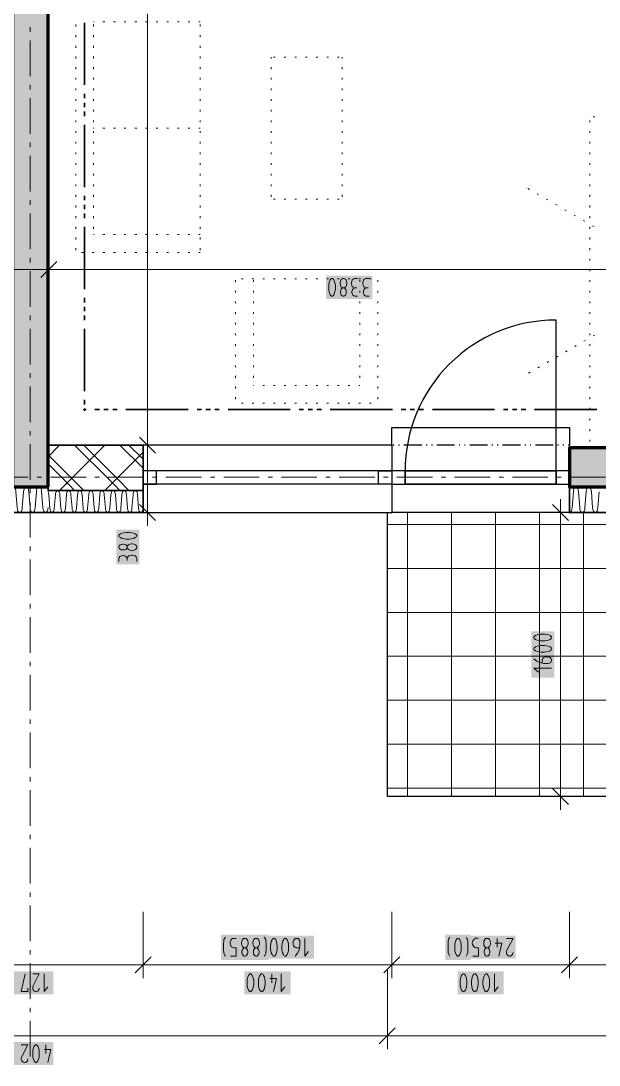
# Model space of a CAD drawing. Header units: millimetres. Extents: x 0 to 594, y 0 to 420.
# Drawn here: x 349.9 to 379.8, y 113.4 to 167.3 of the extents above; entities that cross this region are included whole.
import ezdxf

# ---------------------------------------------------------------- set-up
doc = ezdxf.new("R2010")
doc.units = ezdxf.units.MM
doc.header["$LTSCALE"] = 8
for name, color, linetype in [('PDF_Dvere', 7, 'Continuous'), ('PDF_Koty delkove', 7, 'Continuous'), ('PDF_Nabytek', 7, 'Continuous'), ('PDF_Obecne 0.25', 7, 'Continuous'), ('PDF_Okna', 7, 'Continuous'), ('PDF_Osy hlavni', 7, 'Continuous'), ('PDF_Pozarni useky', 7, 'Continuous'), ('PDF_Srafy', 7, 'Continuous'), ('PDF_Steny obvodove nosne', 7, 'Continuous'), ('PDF_Steny sendvic', 7, 'Continuous'), ('PDF_Zatepleni', 7, 'Continuous')]:
    doc.layers.add(name, color=color, linetype=linetype)

msp = doc.modelspace()

# ---------------------------------------------------------------- linework, layer by layer
at = {"layer": 'PDF_Dvere', "lineweight": 25}
msp.add_lwpolyline([(377.541, 144.084), (377.541, 151.869, 0.414214), (369.756, 144.084)], format="xyb", dxfattribs=at)
for points in [[(369.069, 143.397), (369.756, 143.397), (369.756, 144.084), (369.069, 144.084)], [(369.756, 143.397), (369.756, 144.084)], [(377.541, 143.397), (378.227, 143.397), (378.227, 144.084), (377.541, 144.084)], [(377.541, 143.397), (377.541, 144.084)]]:
    msp.add_lwpolyline(points, close=True, dxfattribs=at)
for points in [[(369.756, 144.084), (377.541, 144.084), (369.756, 144.084)], [(369.756, 143.397), (377.541, 143.397), (369.756, 143.397)]]:
    msp.add_lwpolyline(points, dxfattribs=at)
at = {"layer": 'PDF_Koty delkove', "lineweight": 18}
for points in [[(356.48, 157.401), (356.48, 199.815), (356.48, 201.143), (356.48, 202.517), (356.48, 211.218), (356.48, 212.637), (356.48, 220.239), (356.48, 222.575)], [(356.48, 141.932), (356.48, 145.412), (356.48, 154.723), (356.48, 156.493), (356.48, 157.401)], [(351.804, 154.886), (350.98, 154.062)], [(351.392, 155.161), (351.392, 154.474), (351.392, 153.787)], [(409.093, 154.474), (407.169, 154.474), (383.677, 154.474), (382.349, 154.474), (351.392, 154.474), (349.469, 154.474), (318.512, 154.474), (317.184, 154.474), (293.692, 154.474), (291.769, 154.474), (268.276, 154.474), (266.948, 154.474), (235.992, 154.474), (234.068, 154.474)], [(366.039, 153.115), (366.087, 153.176), (366.124, 153.268), (366.149, 153.375), (366.161, 153.466), (366.161, 153.649), (366.149, 153.741), (366.124, 153.848), (366.087, 153.939), (366.039, 154.001), (366.014, 154.016), (365.965, 154.016), (365.94, 154.001), (365.892, 153.939), (365.855, 153.848), (365.831, 153.741), (365.818, 153.649)], [(365.818, 153.649), (365.818, 153.466), (365.831, 153.375), (365.855, 153.268), (365.892, 153.176), (365.94, 153.115), (365.965, 153.1), (366.014, 153.1), (366.039, 153.115)], [(367.31, 154.016), (367.139, 154.016), (367.079, 153.985), (367.029, 153.939), (367.005, 153.863), (366.993, 153.802), (366.993, 153.741), (367.005, 153.665), (367.029, 153.604), (367.079, 153.558), (367.164, 153.527)], [(367.898, 154.016), (367.727, 154.016), (367.666, 153.985), (367.616, 153.939), (367.592, 153.863), (367.58, 153.802), (367.58, 153.741), (367.592, 153.665), (367.616, 153.604), (367.666, 153.558), (367.751, 153.527)], [(366.626, 153.527), (366.65, 153.512), (366.687, 153.466), (366.711, 153.405), (366.723, 153.344), (366.723, 153.283), (366.711, 153.222), (366.687, 153.161), (366.637, 153.115), (366.601, 153.1), (366.552, 153.1), (366.516, 153.115), (366.466, 153.161), (366.442, 153.222), (366.43, 153.283), (366.43, 153.344), (366.442, 153.405), (366.466, 153.466), (366.503, 153.512), (366.527, 153.527)], [(367.31, 153.1), (367.164, 153.1), (367.114, 153.115), (367.066, 153.146), (367.041, 153.192), (367.017, 153.283), (367.017, 153.344), (367.041, 153.436), (367.09, 153.497), (367.164, 153.527), (367.261, 153.527)], [(367.898, 153.1), (367.751, 153.1), (367.702, 153.115), (367.653, 153.146), (367.628, 153.192), (367.604, 153.283), (367.604, 153.344), (367.628, 153.436), (367.677, 153.497), (367.751, 153.527), (367.848, 153.527)], [(356.892, 145), (356.068, 145.824)], [(357.167, 145.412), (356.48, 145.412), (355.793, 145.412)], [(356.892, 141.519), (356.068, 142.344)], [(378.182, 141.519), (377.357, 142.344)], [(377.77, 141.932), (377.77, 142.619)], [(357.167, 141.932), (356.48, 141.932), (355.793, 141.932)], [(356.48, 141.932), (356.48, 141.245)], [(378.456, 141.932), (377.77, 141.932), (377.083, 141.932)], [(377.77, 127.278), (377.77, 141.932)], [(355.549, 140.907), (355.366, 140.907), (355.275, 140.894), (355.168, 140.87), (355.076, 140.834), (355.015, 140.785), (355, 140.76), (355, 140.712), (355.015, 140.687), (355.076, 140.638), (355.168, 140.602), (355.275, 140.577), (355.366, 140.564)], [(355.366, 140.564), (355.549, 140.564), (355.641, 140.577), (355.748, 140.602), (355.839, 140.638), (355.901, 140.687), (355.916, 140.712), (355.916, 140.76), (355.901, 140.785), (355.839, 140.834), (355.748, 140.87), (355.641, 140.894), (355.549, 140.907)], [(355.427, 140.1), (355.412, 140.075), (355.366, 140.039), (355.305, 140.014), (355.244, 140.002), (355.183, 140.002), (355.122, 140.014), (355.061, 140.039), (355.015, 140.088), (355, 140.125), (355, 140.173), (355.015, 140.21), (355.061, 140.259), (355.122, 140.283), (355.183, 140.296), (355.244, 140.296), (355.305, 140.283), (355.366, 140.259), (355.412, 140.222), (355.427, 140.198)], [(355.641, 140.32), (355.565, 140.307), (355.489, 140.271), (355.443, 140.222), (355.427, 140.198), (355.427, 140.1), (355.443, 140.075), (355.489, 140.026), (355.565, 139.99), (355.641, 139.977), (355.702, 139.977), (355.778, 139.99), (355.855, 140.026), (355.901, 140.075), (355.916, 140.125), (355.916, 140.173), (355.901, 140.222), (355.855, 140.271), (355.778, 140.307), (355.702, 140.32)], [(355.702, 140.32), (355.641, 140.32)], [(355, 139.415), (355, 139.562), (355.015, 139.611), (355.046, 139.659), (355.092, 139.684), (355.183, 139.708), (355.244, 139.708), (355.336, 139.684), (355.397, 139.635), (355.427, 139.562), (355.427, 139.464)], [(355.916, 139.415), (355.916, 139.586), (355.885, 139.647), (355.839, 139.696), (355.763, 139.72), (355.702, 139.733), (355.641, 139.733), (355.565, 139.72), (355.504, 139.696), (355.458, 139.647), (355.427, 139.562)], [(376.944, 135.07), (376.761, 135.07), (376.67, 135.057), (376.563, 135.033), (376.472, 134.996), (376.41, 134.948), (376.396, 134.923), (376.396, 134.874), (376.41, 134.849), (376.472, 134.801), (376.563, 134.764), (376.67, 134.739), (376.761, 134.727), (376.944, 134.727), (377.036, 134.739), (377.143, 134.764), (377.235, 134.801), (377.296, 134.849), (377.312, 134.874)], [(377.312, 134.874), (377.312, 134.923), (377.296, 134.948), (377.235, 134.996), (377.143, 135.033), (377.036, 135.057), (376.944, 135.07)], [(376.823, 134.165), (376.823, 134.336), (376.838, 134.385), (376.868, 134.422), (376.899, 134.446), (376.944, 134.47), (377.006, 134.483), (377.128, 134.483), (377.189, 134.47), (377.235, 134.446), (377.265, 134.422), (377.296, 134.385), (377.312, 134.336), (377.312, 134.287), (377.296, 134.238), (377.265, 134.201), (377.235, 134.177), (377.189, 134.152), (377.128, 134.14), (376.914, 134.14), (376.701, 134.189), (376.548, 134.262), (376.396, 134.385)], [(377.312, 133.895), (376.396, 133.895), (376.639, 133.7)], [(378.456, 127.278), (377.77, 127.278), (377.083, 127.278)], [(378.182, 126.865), (377.357, 127.69)], [(377.77, 127.278), (377.77, 126.591)], [(356.246, 118.581), (356.246, 119.12), (356.246, 119.144), (356.246, 119.186), (356.246, 119.21), (356.246, 119.235), (356.246, 119.259), (356.246, 119.273), (356.246, 119.299), (356.246, 119.365), (356.246, 119.392), (356.246, 119.41), (356.246, 119.437), (356.246, 119.491), (356.246, 119.52), (356.246, 119.708), (356.246, 119.739), (356.246, 119.829), (356.246, 119.861), (356.246, 119.931), (356.246, 119.964), (356.246, 121.329)], [(369.069, 119.735), (369.069, 119.799), (369.069, 119.829), (369.069, 120.044), (369.069, 120.076), (369.069, 121.329)], [(378.227, 118.581), (378.227, 119.003), (378.227, 119.024), (378.227, 119.061), (378.227, 119.081), (378.227, 119.102), (378.227, 119.124), (378.227, 119.136), (378.227, 119.158), (378.227, 119.215), (378.227, 119.239), (378.227, 119.254), (378.227, 119.278), (378.227, 119.324), (378.227, 119.349), (378.227, 119.511), (378.227, 119.538), (378.227, 119.616), (378.227, 119.644), (378.227, 119.704), (378.227, 119.733), (378.227, 119.935), (378.227, 119.965), (378.227, 120.057), (378.227, 120.087), (378.227, 121.329)], [(360.491, 119.039), (360.467, 119.069), (360.43, 119.131), (360.406, 119.221), (360.393, 119.344), (360.393, 119.649), (360.406, 119.802), (360.418, 119.894), (360.442, 119.955), (360.491, 120.015)], [(360.76, 119.039), (361.053, 119.039), (361.053, 119.466), (360.93, 119.466), (360.845, 119.497), (360.796, 119.543), (360.748, 119.619), (360.736, 119.679), (360.736, 119.741), (360.748, 119.802), (360.772, 119.862), (360.809, 119.908), (360.857, 119.939), (360.93, 119.955), (361.053, 119.955)], [(362.201, 119.894), (362.152, 119.939), (362.103, 119.955), (362.054, 119.955), (362.005, 119.939), (361.956, 119.894), (361.92, 119.817), (361.908, 119.741)], [(361.908, 119.741), (361.908, 119.679), (361.92, 119.603), (361.956, 119.527), (362.005, 119.481), (362.029, 119.466), (362.128, 119.466), (362.152, 119.481), (362.201, 119.527), (362.238, 119.603), (362.25, 119.679), (362.25, 119.741), (362.238, 119.817), (362.201, 119.894)], [(362.494, 120.015), (362.543, 119.955), (362.567, 119.894), (362.579, 119.802), (362.592, 119.649), (362.592, 119.344), (362.579, 119.221), (362.555, 119.131), (362.518, 119.069), (362.494, 119.039)], [(363.407, 119.588), (363.407, 119.405), (363.419, 119.314), (363.443, 119.207), (363.48, 119.115), (363.528, 119.054), (363.553, 119.039), (363.602, 119.039), (363.627, 119.054), (363.675, 119.115), (363.712, 119.207), (363.737, 119.314), (363.749, 119.405), (363.749, 119.588), (363.737, 119.679), (363.712, 119.786), (363.675, 119.878), (363.627, 119.939), (363.602, 119.955), (363.553, 119.955), (363.528, 119.939)], [(363.528, 119.939), (363.48, 119.878), (363.443, 119.786), (363.419, 119.679), (363.407, 119.588)], [(364.31, 119.466), (364.14, 119.466), (364.09, 119.481), (364.054, 119.512), (364.03, 119.543), (364.005, 119.588), (363.993, 119.649), (363.993, 119.771), (364.005, 119.832), (364.03, 119.878), (364.054, 119.908), (364.09, 119.939), (364.14, 119.955), (364.188, 119.955), (364.237, 119.939), (364.274, 119.908), (364.298, 119.878), (364.323, 119.832), (364.335, 119.771), (364.335, 119.558), (364.286, 119.344), (364.213, 119.191), (364.09, 119.039)], [(364.579, 119.955), (364.579, 119.039), (364.774, 119.283)], [(369.069, 118.581), (369.069, 119.052), (369.069, 119.074), (369.069, 119.113), (369.069, 119.135), (369.069, 119.157), (369.069, 119.18), (369.069, 119.193), (369.069, 119.216), (369.069, 119.278), (369.069, 119.303), (369.069, 119.319), (369.069, 119.344), (369.069, 119.394), (369.069, 119.42), (369.069, 119.593), (369.069, 119.622), (369.069, 119.705), (369.069, 119.735)], [(372.068, 119.039), (372.043, 119.069), (372.007, 119.131), (371.982, 119.221), (371.97, 119.344), (371.97, 119.649), (371.982, 119.802)], [(371.982, 119.802), (371.994, 119.894), (372.019, 119.955), (372.068, 120.015)], [(372.898, 120.015), (372.947, 119.955), (372.971, 119.894), (372.984, 119.802), (372.996, 119.649), (372.996, 119.344), (372.984, 119.221), (372.959, 119.131), (372.922, 119.069), (372.898, 119.039)], [(374.397, 119.71), (374.74, 119.71), (374.592, 119.039)], [(374.495, 119.955), (374.495, 119.497)], [(374.983, 119.955), (375.326, 119.955), (375.008, 119.344), (374.983, 119.283), (374.983, 119.191), (375.008, 119.131), (375.044, 119.085), (375.081, 119.054), (375.13, 119.039)], [(356.246, 119.268), (356.246, 118.581), (356.246, 117.894)], [(361.639, 119.283), (361.639, 119.221), (361.626, 119.161), (361.602, 119.1), (361.553, 119.054), (361.517, 119.039), (361.468, 119.039), (361.432, 119.054), (361.382, 119.1), (361.358, 119.161), (361.346, 119.221), (361.346, 119.283), (361.358, 119.344), (361.382, 119.405), (361.419, 119.45), (361.443, 119.466)], [(361.541, 119.466), (361.566, 119.45), (361.602, 119.405), (361.626, 119.344), (361.639, 119.283)], [(362.128, 119.466), (362.152, 119.45), (362.188, 119.405), (362.213, 119.344), (362.225, 119.283), (362.225, 119.221), (362.213, 119.161), (362.188, 119.1), (362.139, 119.054), (362.103, 119.039), (362.054, 119.039), (362.018, 119.054), (361.969, 119.1), (361.944, 119.161), (361.932, 119.221), (361.932, 119.283), (361.944, 119.344), (361.969, 119.405), (362.005, 119.45), (362.029, 119.466)], [(369.069, 119.268), (369.069, 118.581), (369.069, 117.894)], [(374.031, 119.466), (374.055, 119.45), (374.092, 119.405), (374.116, 119.344), (374.128, 119.283), (374.128, 119.221), (374.116, 119.161), (374.092, 119.1), (374.043, 119.054), (374.006, 119.039), (373.958, 119.039), (373.921, 119.054), (373.872, 119.1), (373.848, 119.161), (373.835, 119.221), (373.835, 119.283), (373.848, 119.344), (373.872, 119.405), (373.909, 119.45), (373.933, 119.466)], [(375.13, 119.039), (375.178, 119.039), (375.227, 119.054), (375.264, 119.085), (375.301, 119.131), (375.326, 119.221)], [(378.227, 119.268), (378.227, 118.581), (378.227, 117.894)], [(229.214, 118.581), (240.846, 118.581), (253.668, 118.581), (262.827, 118.581), (268.276, 118.581), (281.098, 118.581), (304.362, 118.581), (317.184, 118.581), (322.634, 118.581), (331.792, 118.581), (344.615, 118.581), (356.246, 118.581), (369.069, 118.581), (378.227, 118.581), (383.677, 118.581), (396.499, 118.581), (415.687, 118.581)], [(356.659, 118.993), (355.834, 118.169)], [(369.481, 118.993), (368.657, 118.169)], [(378.64, 118.993), (377.815, 118.169)], [(350.308, 117.39), (350.308, 117.207), (349.966, 117.207), (350.161, 118.123)], [(350.553, 118.123), (350.895, 118.123), (350.577, 117.512), (350.553, 117.451), (350.553, 117.359), (350.577, 117.299), (350.614, 117.253), (350.65, 117.222), (350.699, 117.207), (350.748, 117.207), (350.797, 117.222), (350.834, 117.253), (350.87, 117.299), (350.895, 117.39)], [(351.14, 118.123), (351.14, 117.207), (351.335, 117.451)], [(361.605, 117.756), (361.605, 117.573), (361.618, 117.482), (361.642, 117.375), (361.679, 117.283), (361.727, 117.222), (361.752, 117.207), (361.801, 117.207), (361.826, 117.222), (361.874, 117.283), (361.911, 117.375), (361.936, 117.482), (361.948, 117.573), (361.948, 117.756), (361.936, 117.848), (361.911, 117.955), (361.874, 118.046), (361.826, 118.108), (361.801, 118.123)], [(361.801, 118.123), (361.752, 118.123), (361.727, 118.108), (361.679, 118.046), (361.642, 117.955), (361.618, 117.848), (361.605, 117.756)], [(362.877, 118.123), (362.877, 117.665)], [(363.367, 118.123), (363.367, 117.207), (363.562, 117.451)], [(368.84, 114.923), (368.84, 118.389)], [(373.33, 117.207), (373.378, 117.207), (373.403, 117.222), (373.452, 117.283), (373.488, 117.375), (373.513, 117.482), (373.526, 117.573), (373.526, 117.756), (373.513, 117.848), (373.488, 117.955), (373.452, 118.046), (373.403, 118.108), (373.378, 118.123), (373.33, 118.123), (373.305, 118.108), (373.256, 118.046), (373.22, 117.955), (373.196, 117.848), (373.183, 117.756)], [(374.357, 118.123), (374.357, 117.207), (374.552, 117.451)], [(362.78, 117.879), (363.122, 117.879), (362.975, 117.207)], [(373.183, 117.756), (373.183, 117.573), (373.196, 117.482), (373.22, 117.375), (373.256, 117.283), (373.305, 117.222), (373.33, 117.207)], [(368.84, 115.61), (368.84, 114.923), (368.84, 114.236)], [(542.628, 114.923), (535.955, 114.923), (527.974, 114.923), (509.656, 114.923), (471.922, 114.923), (428.509, 114.923), (397.232, 114.923), (368.84, 114.923), (332.021, 114.923), (303.629, 114.923), (281.831, 114.923), (253.439, 114.923), (216.621, 114.923), (188.229, 114.923), (162.355, 114.923), (144.112, 114.923), (139.207, 114.923), (109.188, 114.923), (95.862, 114.923)], [(369.252, 115.335), (368.427, 114.511)], [(349.965, 114.465), (350.308, 114.465), (349.99, 113.854), (349.965, 113.793), (349.965, 113.702), (349.99, 113.641), (350.026, 113.595), (350.063, 113.564), (350.112, 113.549), (350.161, 113.549), (350.21, 113.564), (350.247, 113.595), (350.283, 113.641), (350.308, 113.732)], [(351.237, 114.465), (351.237, 114.007)], [(351.14, 114.221), (351.482, 114.221), (351.335, 113.549)]]:
    msp.add_lwpolyline(points, dxfattribs=at)
for points in [[(366.406, 153.802), (366.406, 153.741), (366.418, 153.665), (366.454, 153.589), (366.503, 153.543), (366.527, 153.527), (366.626, 153.527), (366.65, 153.543), (366.699, 153.589), (366.736, 153.665), (366.748, 153.741), (366.748, 153.802), (366.736, 153.878), (366.699, 153.955), (366.65, 154.001), (366.601, 154.016), (366.552, 154.016), (366.503, 154.001), (366.454, 153.955), (366.418, 153.878)], [(376.944, 135.657), (376.761, 135.657), (376.67, 135.644), (376.563, 135.62), (376.472, 135.583), (376.41, 135.535), (376.396, 135.51), (376.396, 135.462), (376.41, 135.437), (376.472, 135.388), (376.563, 135.351), (376.67, 135.327), (376.761, 135.314), (376.944, 135.314), (377.036, 135.327), (377.143, 135.351), (377.235, 135.388), (377.296, 135.437), (377.312, 135.462), (377.312, 135.51), (377.296, 135.535), (377.235, 135.583), (377.143, 135.62), (377.036, 135.644)], [(361.322, 119.741), (361.322, 119.679), (361.334, 119.603), (361.37, 119.527), (361.419, 119.481), (361.443, 119.466), (361.541, 119.466), (361.566, 119.481), (361.615, 119.527), (361.651, 119.603), (361.664, 119.679), (361.664, 119.741), (361.651, 119.817), (361.615, 119.894), (361.566, 119.939), (361.517, 119.955), (361.468, 119.955), (361.419, 119.939), (361.37, 119.894), (361.334, 119.817)], [(362.821, 119.588), (362.821, 119.405), (362.833, 119.314), (362.857, 119.207), (362.894, 119.115), (362.942, 119.054), (362.967, 119.039), (363.016, 119.039), (363.04, 119.054), (363.089, 119.115), (363.125, 119.207), (363.15, 119.314), (363.163, 119.405), (363.163, 119.588), (363.15, 119.679), (363.125, 119.786), (363.089, 119.878), (363.04, 119.939), (363.016, 119.955), (362.967, 119.955), (362.942, 119.939), (362.894, 119.878), (362.857, 119.786), (362.833, 119.679)], [(372.312, 119.588), (372.312, 119.405), (372.325, 119.314), (372.349, 119.207), (372.385, 119.115), (372.434, 119.054), (372.459, 119.039), (372.507, 119.039), (372.532, 119.054), (372.58, 119.115), (372.617, 119.207), (372.642, 119.314), (372.654, 119.405), (372.654, 119.588), (372.642, 119.679), (372.617, 119.786), (372.58, 119.878), (372.532, 119.939), (372.507, 119.955), (372.459, 119.955), (372.434, 119.939), (372.385, 119.878), (372.349, 119.786), (372.325, 119.679)], [(373.811, 119.741), (373.811, 119.679), (373.824, 119.603), (373.86, 119.527), (373.909, 119.481), (373.933, 119.466), (374.031, 119.466), (374.055, 119.481), (374.104, 119.527), (374.141, 119.603), (374.153, 119.679), (374.153, 119.741), (374.141, 119.817), (374.104, 119.894), (374.055, 119.939), (374.006, 119.955), (373.958, 119.955), (373.909, 119.939), (373.86, 119.894), (373.824, 119.817)], [(362.193, 117.756), (362.193, 117.573), (362.205, 117.482), (362.229, 117.375), (362.266, 117.283), (362.314, 117.222), (362.339, 117.207), (362.388, 117.207), (362.413, 117.222), (362.461, 117.283), (362.498, 117.375), (362.523, 117.482), (362.535, 117.573), (362.535, 117.756), (362.523, 117.848), (362.498, 117.955), (362.461, 118.046), (362.413, 118.108), (362.388, 118.123), (362.339, 118.123), (362.314, 118.108), (362.266, 118.046), (362.229, 117.955), (362.205, 117.848)], [(372.596, 117.756), (372.596, 117.573), (372.608, 117.482), (372.633, 117.375), (372.669, 117.283), (372.718, 117.222), (372.743, 117.207), (372.791, 117.207), (372.816, 117.222), (372.865, 117.283), (372.901, 117.375), (372.926, 117.482), (372.939, 117.573), (372.939, 117.756), (372.926, 117.848), (372.901, 117.955), (372.865, 118.046), (372.816, 118.108), (372.791, 118.123), (372.743, 118.123), (372.718, 118.108), (372.669, 118.046), (372.633, 117.955), (372.608, 117.848)], [(373.77, 117.756), (373.77, 117.573), (373.783, 117.482), (373.807, 117.375), (373.844, 117.283), (373.892, 117.222), (373.917, 117.207), (373.965, 117.207), (373.99, 117.222), (374.039, 117.283), (374.075, 117.375), (374.1, 117.482), (374.113, 117.573), (374.113, 117.756), (374.1, 117.848), (374.075, 117.955), (374.039, 118.046), (373.99, 118.108), (373.965, 118.123), (373.917, 118.123), (373.892, 118.108), (373.844, 118.046), (373.807, 117.955), (373.783, 117.848)], [(350.553, 114.098), (350.553, 113.915), (350.565, 113.824), (350.589, 113.717), (350.626, 113.626), (350.674, 113.564), (350.699, 113.549), (350.748, 113.549), (350.773, 113.564), (350.821, 113.626), (350.858, 113.717), (350.883, 113.824), (350.895, 113.915), (350.895, 114.098), (350.883, 114.19), (350.858, 114.297), (350.821, 114.388), (350.773, 114.45), (350.748, 114.465), (350.699, 114.465), (350.674, 114.45), (350.626, 114.388), (350.589, 114.297), (350.565, 114.19)]]:
    msp.add_lwpolyline(points, close=True, dxfattribs=at)
msp.add_lwpolyline([(373.249, 119.039), (373.542, 119.039), (373.542, 119.466), (373.42, 119.466, -1.032699), (373.542, 119.955)], format="xyb", dxfattribs=at)
at = {"layer": 'PDF_Koty delkove', "color": 7, "lineweight": 18, "true_color": 0xffffff, "transparency": 33554559}
for points in [[(368.06, 154.154), (365.681, 154.154), (368.06, 152.963), (365.681, 152.963)], [(356.054, 139.253), (356.054, 141.044), (354.863, 139.253), (354.863, 141.044)], [(377.449, 133.415), (377.449, 135.794), (376.258, 133.415), (376.258, 135.794)], [(362.729, 120.153), (360.256, 120.153), (362.729, 118.841), (360.256, 118.841)], [(365.059, 120.092), (362.683, 120.092), (365.059, 118.902), (362.683, 118.902)], [(373.134, 120.153), (371.833, 120.153), (373.134, 118.841), (371.833, 118.841)], [(375.463, 120.092), (373.088, 120.092), (375.463, 118.902), (373.088, 118.902)], [(351.62, 118.261), (349.241, 118.261), (351.62, 117.07), (349.241, 117.07)], [(363.847, 118.261), (361.468, 118.261), (363.847, 117.07), (361.468, 117.07)], [(374.837, 118.261), (372.459, 118.261), (374.837, 117.07), (372.459, 117.07)], [(351.62, 114.603), (349.241, 114.603), (351.62, 113.412), (349.241, 113.412)]]:
    msp.add_solid(points, dxfattribs=at)
at = {"layer": 'PDF_Nabytek', "lineweight": 13}
for points in [[(352.774, 167.025), (352.774, 167.116)], [(353.69, 167.269), (353.69, 167.269)], [(353.717, 167.269), (353.69, 167.269)], [(353.69, 167.269), (353.69, 167.269)], [(353.69, 167.025), (353.69, 167.116)], [(354.266, 167.269), (354.175, 167.269)], [(354.816, 167.269), (354.724, 167.269)], [(355.365, 167.269), (355.274, 167.269)], [(355.915, 167.269), (355.823, 167.269)], [(356.464, 167.269), (356.373, 167.269)], [(357.014, 167.269), (356.922, 167.269)], [(357.563, 167.269), (357.472, 167.269)], [(358.113, 167.269), (358.021, 167.269)], [(358.663, 167.269), (358.571, 167.269)], [(359.185, 167.269), (359.12, 167.269)], [(359.185, 167.269), (359.185, 167.269)], [(359.185, 167.025), (359.185, 167.116)], [(352.774, 166.475), (352.774, 166.567)], [(353.69, 166.475), (353.69, 166.567)], [(359.185, 166.475), (359.185, 166.567)], [(352.774, 165.925), (352.774, 166.017)], [(353.69, 165.925), (353.69, 166.017)], [(359.185, 165.925), (359.185, 166.017)], [(352.774, 165.376), (352.774, 165.468)], [(353.69, 165.376), (353.69, 165.468)], [(359.185, 165.376), (359.185, 165.468)], [(362.849, 165.438), (362.849, 165.438)], [(362.849, 165.376), (362.849, 165.438)], [(362.849, 165.438), (362.849, 165.438)], [(363.059, 165.438), (362.967, 165.438)], [(363.608, 165.438), (363.517, 165.438)], [(364.158, 165.438), (364.066, 165.438)], [(364.707, 165.438), (364.616, 165.438)], [(365.257, 165.438), (365.165, 165.438)], [(365.806, 165.438), (365.715, 165.438)], [(366.356, 165.438), (366.264, 165.438)], [(366.512, 165.438), (366.512, 165.438)], [(366.512, 165.376), (366.512, 165.438)], [(366.512, 165.438), (366.512, 165.438)], [(352.774, 164.826), (352.774, 164.918)], [(353.69, 164.826), (353.69, 164.918)], [(359.185, 164.826), (359.185, 164.918)], [(362.849, 164.826), (362.849, 164.918)], [(366.512, 164.826), (366.512, 164.918)], [(352.774, 164.277), (352.774, 164.368)], [(353.69, 164.277), (353.69, 164.368)], [(359.185, 164.277), (359.185, 164.368)], [(362.849, 164.277), (362.849, 164.368)], [(366.512, 164.277), (366.512, 164.368)], [(352.774, 163.727), (352.774, 163.819)], [(353.69, 163.727), (353.69, 163.819)], [(359.185, 163.727), (359.185, 163.819)], [(362.849, 163.727), (362.849, 163.819)], [(366.512, 163.727), (366.512, 163.819)], [(352.774, 163.178), (352.774, 163.269)], [(353.69, 163.178), (353.69, 163.269)], [(359.185, 163.178), (359.185, 163.269)], [(362.849, 163.178), (362.849, 163.269)], [(366.512, 163.178), (366.512, 163.269)], [(352.774, 162.628), (352.774, 162.72)], [(353.69, 162.628), (353.69, 162.72)], [(359.185, 162.628), (359.185, 162.72)], [(362.849, 162.628), (362.849, 162.72)], [(366.512, 162.628), (366.512, 162.72)], [(379.288, 162.356), (379.288, 162.356)], [(379.288, 162.356), (379.288, 162.356)], [(379.545, 162.356), (379.453, 162.356)], [(352.774, 162.079), (352.774, 162.17)], [(353.69, 162.079), (353.69, 162.17)], [(353.717, 161.774), (353.69, 161.774)], [(353.69, 161.774), (353.69, 161.774)], [(354.266, 161.774), (354.175, 161.774)], [(354.816, 161.774), (354.724, 161.774)], [(355.365, 161.774), (355.274, 161.774)], [(355.915, 161.774), (355.823, 161.774)], [(356.464, 161.774), (356.373, 161.774)], [(357.014, 161.774), (356.922, 161.774)], [(357.563, 161.774), (357.472, 161.774)], [(358.113, 161.774), (358.021, 161.774)], [(358.663, 161.774), (358.571, 161.774)], [(359.185, 161.774), (359.12, 161.774)], [(359.185, 162.079), (359.185, 162.17)], [(359.185, 161.774), (359.185, 161.774)], [(362.849, 162.079), (362.849, 162.17)], [(366.512, 162.079), (366.512, 162.17)], [(379.288, 162.079), (379.288, 162.17)], [(352.774, 161.529), (352.774, 161.621)], [(353.69, 161.529), (353.69, 161.621)], [(359.185, 161.529), (359.185, 161.621)], [(362.849, 161.529), (362.849, 161.621)], [(366.512, 161.529), (366.512, 161.621)], [(379.288, 161.529), (379.288, 161.621)], [(352.774, 160.98), (352.774, 161.071)], [(353.69, 160.98), (353.69, 161.071)], [(359.185, 160.98), (359.185, 161.071)], [(362.849, 160.98), (362.849, 161.071)], [(366.512, 160.98), (366.512, 161.071)], [(379.288, 160.98), (379.288, 161.071)], [(352.774, 160.43), (352.774, 160.522)], [(353.69, 160.43), (353.69, 160.522)], [(359.185, 160.43), (359.185, 160.522)], [(362.849, 160.43), (362.849, 160.522)], [(366.512, 160.43), (366.512, 160.522)], [(379.288, 160.43), (379.288, 160.522)], [(352.774, 159.881), (352.774, 159.972)], [(353.69, 159.881), (353.69, 159.972)], [(359.185, 159.881), (359.185, 159.972)], [(362.849, 159.881), (362.849, 159.972)], [(366.512, 159.881), (366.512, 159.972)], [(379.288, 159.881), (379.288, 159.972)], [(352.774, 159.331), (352.774, 159.423)], [(353.69, 159.331), (353.69, 159.423)], [(359.185, 159.331), (359.185, 159.423)], [(362.849, 159.331), (362.849, 159.423)], [(366.512, 159.331), (366.512, 159.423)], [(379.288, 159.331), (379.288, 159.423)], [(352.774, 158.782), (352.774, 158.873)], [(353.69, 158.782), (353.69, 158.873)], [(359.185, 158.782), (359.185, 158.873)], [(362.849, 158.782), (362.849, 158.873)], [(366.512, 158.782), (366.512, 158.873)], [(376.039, 158.688), (376.039, 158.688)], [(376.165, 158.616), (376.085, 158.662)], [(379.288, 158.782), (379.288, 158.873)], [(352.774, 158.232), (352.774, 158.324)], [(353.69, 158.232), (353.69, 158.324)], [(359.185, 158.232), (359.185, 158.324)], [(362.849, 158.232), (362.849, 158.324)], [(362.849, 158.111), (362.849, 158.111)], [(362.849, 158.111), (362.849, 158.111)], [(363.059, 158.111), (362.967, 158.111)], [(363.608, 158.111), (363.517, 158.111)], [(364.158, 158.111), (364.066, 158.111)], [(364.707, 158.111), (364.616, 158.111)], [(365.257, 158.111), (365.165, 158.111)], [(365.806, 158.111), (365.715, 158.111)], [(366.356, 158.111), (366.264, 158.111)], [(366.512, 158.232), (366.512, 158.324)], [(366.512, 158.111), (366.512, 158.111)], [(366.512, 158.111), (366.512, 158.111)], [(376.641, 158.341), (376.561, 158.387)], [(377.116, 158.066), (377.037, 158.112)], [(379.288, 158.232), (379.288, 158.324)], [(352.774, 157.683), (352.774, 157.774)], [(353.69, 157.683), (353.69, 157.774)], [(359.185, 157.683), (359.185, 157.774)], [(377.592, 157.791), (377.513, 157.837)], [(378.068, 157.517), (377.989, 157.563)], [(379.288, 157.683), (379.288, 157.774)], [(352.774, 157.133), (352.774, 157.225)], [(353.69, 157.133), (353.69, 157.225)], [(359.185, 157.133), (359.185, 157.225)], [(378.544, 157.242), (378.465, 157.288)], [(379.02, 156.967), (378.941, 157.013)], [(379.288, 157.133), (379.288, 157.225)], [(352.774, 156.584), (352.774, 156.675)], [(353.69, 156.584), (353.69, 156.675)], [(359.185, 156.584), (359.185, 156.675)], [(379.288, 156.584), (379.288, 156.675)], [(379.496, 156.692), (379.417, 156.738)], [(352.774, 156.034), (352.774, 156.126)], [(353.717, 156.279), (353.69, 156.279)], [(353.69, 156.279), (353.69, 156.279)], [(353.69, 156.279), (353.69, 156.279)], [(354.266, 156.279), (354.175, 156.279)], [(354.816, 156.279), (354.724, 156.279)], [(355.365, 156.279), (355.274, 156.279)], [(355.915, 156.279), (355.823, 156.279)], [(356.464, 156.279), (356.373, 156.279)], [(357.014, 156.279), (356.922, 156.279)], [(357.563, 156.279), (357.472, 156.279)], [(358.113, 156.279), (358.021, 156.279)], [(358.663, 156.279), (358.571, 156.279)], [(359.185, 156.279), (359.12, 156.279)], [(359.185, 156.279), (359.185, 156.279)], [(359.185, 156.034), (359.185, 156.126)], [(379.288, 156.034), (379.288, 156.126)], [(352.774, 155.484), (352.774, 155.576)], [(352.774, 155.363), (352.774, 155.363)], [(352.774, 155.363), (352.774, 155.363)], [(353.167, 155.363), (353.076, 155.363)], [(353.717, 155.363), (353.625, 155.363)], [(354.266, 155.363), (354.175, 155.363)], [(354.816, 155.363), (354.724, 155.363)], [(355.365, 155.363), (355.274, 155.363)], [(355.915, 155.363), (355.823, 155.363)], [(356.464, 155.363), (356.373, 155.363)], [(357.014, 155.363), (356.922, 155.363)], [(357.563, 155.363), (357.472, 155.363)], [(358.113, 155.363), (358.021, 155.363)], [(358.663, 155.363), (358.571, 155.363)], [(359.185, 155.363), (359.12, 155.363)], [(359.185, 155.484), (359.185, 155.576)], [(359.185, 155.363), (359.185, 155.363)], [(359.185, 155.363), (359.185, 155.363)], [(379.288, 155.484), (379.288, 155.576)], [(379.288, 154.935), (379.288, 155.027)], [(379.288, 154.385), (379.288, 154.477)], [(361.017, 153.989), (361.017, 153.989)], [(361.017, 153.989), (361.017, 153.989)], [(361.017, 153.836), (361.017, 153.927)], [(361.41, 153.989), (361.319, 153.989)], [(361.96, 153.989), (361.868, 153.989)], [(361.933, 153.989), (361.933, 153.989)], [(361.933, 153.836), (361.933, 153.927)], [(362.509, 153.989), (362.418, 153.989)], [(363.059, 153.989), (362.967, 153.989)], [(363.608, 153.989), (363.517, 153.989)], [(364.158, 153.989), (364.066, 153.989)], [(364.707, 153.989), (364.616, 153.989)], [(365.257, 153.989), (365.165, 153.989)], [(365.806, 153.989), (365.715, 153.989)], [(366.356, 153.989), (366.264, 153.989)], [(366.905, 153.989), (366.814, 153.989)], [(367.455, 153.989), (367.363, 153.989)], [(367.428, 153.989), (367.428, 153.989)], [(367.428, 153.836), (367.428, 153.927)], [(368.004, 153.989), (367.913, 153.989)], [(368.344, 153.989), (368.344, 153.989)], [(368.344, 153.989), (368.344, 153.989)], [(368.344, 153.836), (368.344, 153.927)], [(379.288, 153.836), (379.288, 153.927)], [(361.017, 153.286), (361.017, 153.378)], [(361.933, 153.286), (361.933, 153.378)], [(367.428, 153.286), (367.428, 153.378)], [(368.344, 153.286), (368.344, 153.378)], [(379.288, 153.286), (379.288, 153.378)], [(361.017, 152.737), (361.017, 152.828)], [(361.933, 152.737), (361.933, 152.828)], [(367.428, 152.737), (367.428, 152.828)], [(368.344, 152.737), (368.344, 152.828)], [(379.288, 152.737), (379.288, 152.828)], [(361.017, 152.187), (361.017, 152.279)], [(361.933, 152.187), (361.933, 152.279)], [(367.428, 152.187), (367.428, 152.279)], [(368.344, 152.187), (368.344, 152.279)], [(379.288, 152.187), (379.288, 152.279)], [(361.017, 151.638), (361.017, 151.729)], [(361.933, 151.638), (361.933, 151.729)], [(367.428, 151.638), (367.428, 151.729)], [(368.344, 151.638), (368.344, 151.729)], [(379.288, 151.638), (379.288, 151.729)], [(361.017, 151.088), (361.017, 151.18)], [(361.933, 151.088), (361.933, 151.18)], [(367.428, 151.088), (367.428, 151.18)], [(368.344, 151.088), (368.344, 151.18)], [(379.288, 151.088), (379.288, 151.18)], [(379.454, 151.051), (379.534, 151.097)], [(361.017, 150.539), (361.017, 150.63)], [(361.933, 150.539), (361.933, 150.63)], [(367.428, 150.539), (367.428, 150.63)], [(368.344, 150.539), (368.344, 150.63)], [(378.503, 150.502), (378.582, 150.547)], [(378.978, 150.776), (379.058, 150.822)], [(379.288, 150.539), (379.288, 150.63)], [(361.017, 149.989), (361.017, 150.081)], [(361.933, 149.989), (361.933, 150.081)], [(367.428, 149.989), (367.428, 150.081)], [(368.344, 149.989), (368.344, 150.081)], [(377.551, 149.952), (377.63, 149.998)], [(378.027, 150.227), (378.106, 150.273)], [(379.288, 149.989), (379.288, 150.081)], [(361.017, 149.44), (361.017, 149.531)], [(361.933, 149.44), (361.933, 149.531)], [(367.428, 149.44), (367.428, 149.531)], [(368.344, 149.44), (368.344, 149.531)], [(376.599, 149.403), (376.678, 149.448)], [(377.075, 149.677), (377.154, 149.723)], [(379.288, 149.44), (379.288, 149.531)], [(361.017, 148.89), (361.017, 148.982)], [(361.933, 148.89), (361.933, 148.982)], [(367.428, 148.89), (367.428, 148.982)], [(368.344, 148.89), (368.344, 148.982)], [(376.039, 149.079), (376.039, 149.079)], [(376.123, 149.128), (376.202, 149.174)], [(379.288, 148.89), (379.288, 148.982)], [(361.017, 148.341), (361.017, 148.432)], [(361.933, 148.494), (361.933, 148.494)], [(361.96, 148.494), (361.933, 148.494)], [(361.933, 148.494), (361.933, 148.494)], [(362.509, 148.494), (362.418, 148.494)], [(363.059, 148.494), (362.967, 148.494)], [(363.608, 148.494), (363.517, 148.494)], [(364.158, 148.494), (364.066, 148.494)], [(364.707, 148.494), (364.616, 148.494)], [(365.257, 148.494), (365.165, 148.494)], [(365.806, 148.494), (365.715, 148.494)], [(366.356, 148.494), (366.264, 148.494)], [(366.905, 148.494), (366.814, 148.494)], [(367.428, 148.494), (367.363, 148.494)], [(367.428, 148.494), (367.428, 148.494)], [(367.428, 148.494), (367.428, 148.494)], [(368.344, 148.341), (368.344, 148.432)], [(379.288, 148.341), (379.288, 148.432)], [(361.017, 147.791), (361.017, 147.883)], [(368.344, 147.791), (368.344, 147.883)], [(379.288, 147.791), (379.288, 147.883)], [(361.017, 147.578), (361.017, 147.578)], [(361.017, 147.578), (361.017, 147.578)], [(361.41, 147.578), (361.319, 147.578)], [(361.96, 147.578), (361.868, 147.578)], [(362.509, 147.578), (362.418, 147.578)], [(363.059, 147.578), (362.967, 147.578)], [(363.608, 147.578), (363.517, 147.578)], [(364.158, 147.578), (364.066, 147.578)], [(364.707, 147.578), (364.616, 147.578)], [(365.257, 147.578), (365.165, 147.578)], [(365.806, 147.578), (365.715, 147.578)], [(366.356, 147.578), (366.264, 147.578)], [(366.905, 147.578), (366.814, 147.578)], [(367.455, 147.578), (367.363, 147.578)], [(368.004, 147.578), (367.913, 147.578)], [(368.344, 147.578), (368.344, 147.578)], [(368.344, 147.578), (368.344, 147.578)], [(379.288, 147.242), (379.288, 147.333)], [(379.288, 146.692), (379.288, 146.784)], [(379.288, 146.142), (379.288, 146.234)], [(379.288, 145.593), (379.288, 145.685)], [(379.288, 145.412), (379.288, 145.412)]]:
    msp.add_lwpolyline(points, dxfattribs=at)
at = {"layer": 'PDF_Obecne 0.25', "lineweight": 25}
for points in [[(369.069, 145.412), (369.069, 146.328), (378.227, 146.328), (378.227, 145.412)], [(397.232, 141.932), (397.232, 127.278), (368.84, 127.278), (368.84, 141.932)], [(378.227, 141.932), (369.069, 141.932)]]:
    msp.add_lwpolyline(points, dxfattribs=at)
at = {"layer": 'PDF_Okna', "lineweight": 25}
for points in [[(369.069, 145.412), (356.246, 145.412)], [(369.069, 145.412), (369.069, 141.932)], [(369.069, 144.084), (356.246, 144.084)], [(369.069, 143.397), (356.246, 143.397)], [(356.246, 141.932), (369.069, 141.932)]]:
    msp.add_lwpolyline(points, dxfattribs=at)
for points in [[(356.246, 143.397), (356.933, 143.397), (356.933, 144.084), (356.246, 144.084)], [(369.069, 143.397), (368.382, 143.397), (368.382, 144.084), (369.069, 144.084)]]:
    msp.add_lwpolyline(points, close=True, dxfattribs=at)
at = {"layer": 'PDF_Osy hlavni', "lineweight": 18}
for points in [[(350.431, 166.75), (350.431, 166.979)], [(350.431, 164.46), (350.431, 166.292)], [(350.431, 163.773), (350.431, 164.002)], [(350.431, 161.483), (350.431, 163.315)], [(350.431, 160.797), (350.431, 161.026)], [(350.431, 158.507), (350.431, 160.339)], [(350.431, 157.82), (350.431, 158.049)], [(350.431, 155.53), (350.431, 157.362)], [(350.431, 154.843), (350.431, 155.072)], [(350.431, 152.554), (350.431, 154.385)], [(350.431, 151.867), (350.431, 152.096)], [(350.431, 149.577), (350.431, 151.409)], [(350.431, 148.89), (350.431, 149.119)], [(350.431, 146.6), (350.431, 148.432)], [(350.431, 145.914), (350.431, 146.142)], [(350.431, 143.624), (350.431, 145.456)], [(350.328, 143.763), (348.496, 143.763)], [(351.015, 143.763), (350.786, 143.763)], [(353.305, 143.763), (351.473, 143.763)], [(353.992, 143.763), (353.763, 143.763)], [(356.281, 143.763), (354.449, 143.763)], [(356.968, 143.763), (356.739, 143.763)], [(359.258, 143.763), (357.426, 143.763)], [(359.945, 143.763), (359.716, 143.763)], [(362.234, 143.763), (360.403, 143.763)], [(362.921, 143.763), (362.692, 143.763)], [(365.211, 143.763), (363.379, 143.763)], [(365.898, 143.763), (365.669, 143.763)], [(368.188, 143.763), (366.356, 143.763)], [(368.875, 143.763), (368.646, 143.763)], [(371.164, 143.763), (369.332, 143.763)], [(371.851, 143.763), (371.622, 143.763)], [(374.141, 143.763), (372.309, 143.763)], [(374.828, 143.763), (374.599, 143.763)], [(377.117, 143.763), (375.286, 143.763)], [(377.804, 143.763), (377.575, 143.763)], [(380.094, 143.763), (378.262, 143.763)], [(350.431, 142.937), (350.431, 143.166)], [(350.431, 140.647), (350.431, 142.479)], [(350.431, 139.96), (350.431, 140.189)], [(350.431, 137.671), (350.431, 139.502)], [(350.431, 136.984), (350.431, 137.213)], [(350.431, 134.694), (350.431, 136.526)], [(350.431, 134.007), (350.431, 134.236)], [(350.431, 131.717), (350.431, 133.549)], [(350.431, 131.031), (350.431, 131.259)], [(350.431, 128.741), (350.431, 130.573)], [(350.431, 128.054), (350.431, 128.283)], [(350.431, 125.764), (350.431, 127.596)], [(350.431, 125.077), (350.431, 125.306)], [(350.431, 122.788), (350.431, 124.619)], [(350.431, 122.101), (350.431, 122.33)], [(350.431, 119.811), (350.431, 121.643)], [(350.431, 119.124), (350.431, 119.353)], [(350.431, 116.834), (350.431, 118.666)], [(350.431, 116.147), (350.431, 116.376)], [(350.431, 113.858), (350.431, 115.69)]]:
    msp.add_lwpolyline(points, dxfattribs=at)
at = {"layer": 'PDF_Pozarni useky', "lineweight": 35}
for points in [[(353.224, 164.002), (353.224, 167.208)], [(353.224, 163.315), (353.224, 163.544)], [(353.224, 162.857), (353.224, 163.086)], [(353.224, 162.399), (353.224, 162.628)], [(353.224, 158.736), (353.224, 161.941)], [(353.224, 158.049), (353.224, 158.278)], [(353.224, 157.591), (353.224, 157.82)], [(353.224, 157.133), (353.224, 157.362)], [(353.224, 153.47), (353.224, 156.675)], [(353.224, 152.783), (353.224, 153.012)], [(353.224, 152.325), (353.224, 152.554)], [(353.224, 151.867), (353.224, 152.096)], [(353.224, 148.203), (353.224, 151.409)], [(353.224, 147.516), (353.224, 147.745)], [(353.224, 147.244), (353.224, 147.287)], [(353.305, 147.244), (353.224, 147.244)], [(353.992, 147.244), (353.763, 147.244)], [(354.449, 147.244), (354.221, 147.244)], [(354.907, 147.244), (354.678, 147.244)], [(358.571, 147.244), (355.365, 147.244)], [(359.258, 147.244), (359.029, 147.244)], [(359.716, 147.244), (359.487, 147.244)], [(360.174, 147.244), (359.945, 147.244)], [(363.837, 147.244), (360.632, 147.244)], [(364.524, 147.244), (364.295, 147.244)], [(364.982, 147.244), (364.753, 147.244)], [(365.44, 147.244), (365.211, 147.244)], [(369.104, 147.244), (365.898, 147.244)], [(369.79, 147.244), (369.561, 147.244)], [(370.248, 147.244), (370.019, 147.244)], [(370.706, 147.244), (370.477, 147.244)], [(374.37, 147.244), (371.164, 147.244)], [(375.057, 147.244), (374.828, 147.244)], [(375.515, 147.244), (375.286, 147.244)], [(375.973, 147.244), (375.744, 147.244)], [(379.636, 147.244), (376.431, 147.244)]]:
    msp.add_lwpolyline(points, dxfattribs=at)
at = {"layer": 'PDF_Pozarni useky', "lineweight": 35, "transparency": 33554559}
for points in [[(353.304, 147.244), (353.224, 147.164), (353.224, 147.324), (353.144, 147.244)], [(353.224, 147.164), (353.144, 147.244), (353.304, 147.244), (353.224, 147.324)]]:
    msp.add_solid(points, dxfattribs=at)
at = {"layer": 'PDF_Srafy', "lineweight": 9}
for points in [[(397.079, 141.932), (397.079, 139.047), (397.079, 134.513), (392.546, 134.513), (388.013, 134.513), (383.479, 134.513), (378.946, 134.513), (374.412, 134.513), (369.879, 134.513), (368.84, 134.513)], [(394.813, 141.932), (394.813, 141.314), (394.813, 136.78), (390.279, 136.78), (385.746, 136.78), (381.213, 136.78), (376.679, 136.78), (372.146, 136.78), (368.84, 136.78)], [(392.546, 141.932), (392.546, 139.047), (388.013, 139.047), (383.479, 139.047), (378.946, 139.047), (374.412, 139.047), (369.879, 139.047), (368.84, 139.047)], [(369.879, 141.932), (369.879, 139.047), (369.879, 134.513)], [(372.146, 141.932), (372.146, 141.314), (372.146, 136.78), (372.146, 132.247), (372.146, 127.713)], [(374.412, 141.932), (374.412, 139.047), (374.412, 134.513), (374.412, 129.98), (374.412, 127.278)], [(376.679, 141.932), (376.679, 141.314), (376.679, 136.78), (376.679, 132.247), (376.679, 127.713), (376.679, 127.278)], [(378.946, 141.932), (378.946, 139.047), (378.946, 134.513), (378.946, 129.98), (378.946, 127.278)], [(390.279, 141.314), (385.746, 141.314), (381.213, 141.314), (376.679, 141.314), (372.146, 141.314), (368.84, 141.314)], [(369.879, 134.513), (369.879, 129.98), (369.879, 127.278)], [(397.232, 132.247), (394.813, 132.247), (390.279, 132.247), (385.746, 132.247), (381.213, 132.247), (376.679, 132.247), (372.146, 132.247), (368.84, 132.247)], [(397.079, 129.98), (392.546, 129.98), (388.013, 129.98), (383.479, 129.98), (378.946, 129.98), (374.412, 129.98), (369.879, 129.98), (368.84, 129.98)], [(397.232, 127.713), (394.813, 127.713), (390.279, 127.713), (385.746, 127.713), (381.213, 127.713), (376.679, 127.713), (372.146, 127.713), (368.84, 127.713)], [(372.146, 127.713), (372.146, 127.278)]]:
    msp.add_lwpolyline(points, dxfattribs=at)
at = {"layer": 'PDF_Steny obvodove nosne', "lineweight": 70}
for points in [[(351.346, 143.26), (351.346, 145.412), (351.346, 211.218), (351.346, 220.239), (351.346, 222.437), (349.515, 222.437), (349.515, 220.239), (349.515, 212.637), (349.515, 211.218), (349.515, 145.412), (349.515, 143.26)], [(383.677, 145.275), (382.349, 145.275), (378.227, 145.275), (378.227, 143.26), (383.677, 143.26)]]:
    msp.add_lwpolyline(points, close=True, dxfattribs=at)
at = {"layer": 'PDF_Steny obvodove nosne', "color": 9, "lineweight": 9, "true_color": 0xc0c0c0, "transparency": 33554559}
for points in [[(351.346, 143.26), (351.346, 222.437), (349.515, 143.26), (349.515, 222.437)], [(383.677, 145.275), (378.227, 145.275), (383.677, 143.26), (378.227, 143.26)]]:
    msp.add_solid(points, dxfattribs=at)
at = {"layer": 'PDF_Steny sendvic', "lineweight": 9}
for points in [[(351.346, 144.817), (351.942, 145.412)], [(351.942, 143.076), (352.446, 143.58), (354.277, 145.412)], [(354.781, 143.347), (354.547, 143.58), (352.716, 145.412)], [(355.518, 143.076), (355.015, 143.58), (354.781, 143.814), (353.183, 145.412)], [(354.277, 143.076), (354.781, 143.58), (356.246, 145.046)], [(356.246, 144.217), (355.051, 145.412)], [(355.051, 145.412), (355.051, 145.412)], [(356.246, 144.684), (355.518, 145.412)], [(353.183, 143.076), (352.679, 143.58), (352.446, 143.814), (351.346, 144.913)], [(352.716, 143.076), (352.446, 143.347), (352.212, 143.58), (351.346, 144.446)], [(351.381, 142.847), (351.373, 142.936), (351.348, 143.01), (351.346, 143.012)], [(351.438, 142.161), (351.381, 142.847)], [(351.724, 142.847), (351.667, 142.161)], [(351.827, 143.076), (351.795, 143.06), (351.757, 143.01), (351.732, 142.936), (351.724, 142.847)], [(351.724, 142.847), (351.724, 142.847)], [(351.954, 142.847), (351.945, 142.936), (351.92, 143.01), (351.883, 143.06), (351.851, 143.076)], [(352.01, 142.161), (351.954, 142.847)], [(352.296, 142.847), (352.239, 142.161)], [(352.399, 143.076), (352.367, 143.06), (352.33, 143.01), (352.305, 142.936), (352.296, 142.847)], [(352.296, 142.847), (352.296, 142.847)], [(352.526, 142.847), (352.517, 142.936), (352.493, 143.01), (352.455, 143.06), (352.423, 143.076)], [(352.583, 142.161), (352.526, 142.847)], [(352.869, 142.847), (352.812, 142.161)], [(352.94, 143.06), (352.902, 143.01), (352.877, 142.936), (352.869, 142.847)], [(352.869, 142.847), (352.869, 142.847)], [(352.972, 143.076), (352.94, 143.06)], [(353.09, 142.936), (353.065, 143.01), (353.028, 143.06), (352.996, 143.076)], [(353.099, 142.847), (353.09, 142.936)], [(353.155, 142.161), (353.099, 142.847)], [(353.441, 142.847), (353.384, 142.161)], [(353.544, 143.076), (353.512, 143.06), (353.475, 143.01), (353.45, 142.936), (353.441, 142.847)], [(353.441, 142.847), (353.441, 142.847)], [(353.671, 142.847), (353.662, 142.936), (353.637, 143.01), (353.6, 143.06), (353.568, 143.076)], [(353.728, 142.161), (353.671, 142.847)], [(354.013, 142.847), (353.957, 142.161)], [(354.116, 143.076), (354.084, 143.06), (354.047, 143.01), (354.022, 142.936), (354.013, 142.847)], [(354.013, 142.847), (354.013, 142.847)], [(354.243, 142.847), (354.235, 142.936), (354.21, 143.01), (354.172, 143.06), (354.14, 143.076)], [(354.3, 142.161), (354.243, 142.847)], [(354.586, 142.847), (354.529, 142.161)], [(354.689, 143.076), (354.657, 143.06), (354.62, 143.01), (354.595, 142.936), (354.586, 142.847)], [(354.586, 142.847), (354.586, 142.847)], [(354.816, 142.847), (354.807, 142.936), (354.782, 143.01), (354.745, 143.06), (354.713, 143.076)], [(355.051, 143.076), (354.781, 143.347)], [(354.873, 142.161), (354.816, 142.847)], [(355.158, 142.847), (355.102, 142.161)], [(355.261, 143.076), (355.229, 143.06), (355.192, 143.01), (355.167, 142.936), (355.158, 142.847)], [(355.158, 142.847), (355.158, 142.847)], [(355.388, 142.847), (355.38, 142.936), (355.355, 143.01), (355.317, 143.06), (355.285, 143.076)], [(355.445, 142.161), (355.388, 142.847)], [(355.731, 142.847), (355.674, 142.161)], [(355.834, 143.076), (355.802, 143.06), (355.764, 143.01), (355.739, 142.936), (355.731, 142.847)], [(355.731, 142.847), (355.731, 142.847)], [(355.961, 142.847), (355.952, 142.936), (355.927, 143.01), (355.89, 143.06), (355.858, 143.076)], [(356.017, 142.161), (355.961, 142.847)], [(351.438, 142.161), (351.447, 142.073), (351.472, 141.999), (351.509, 141.949), (351.553, 141.932)], [(351.553, 141.932), (351.596, 141.949), (351.633, 141.999), (351.658, 142.073), (351.667, 142.161)], [(352.01, 142.161), (352.019, 142.073), (352.044, 141.999), (352.081, 141.949), (352.125, 141.932)], [(352.125, 141.932), (352.169, 141.949), (352.206, 141.999), (352.231, 142.073), (352.239, 142.161)], [(352.583, 142.161), (352.592, 142.073), (352.616, 141.999), (352.654, 141.949), (352.697, 141.932)], [(352.697, 141.932), (352.741, 141.949), (352.778, 141.999), (352.803, 142.073), (352.812, 142.161)], [(353.155, 142.161), (353.164, 142.073), (353.189, 141.999), (353.226, 141.949), (353.27, 141.932)], [(353.27, 141.932), (353.314, 141.949), (353.351, 141.999), (353.376, 142.073), (353.384, 142.161)], [(353.728, 142.161), (353.736, 142.073), (353.761, 141.999), (353.798, 141.949), (353.842, 141.932)], [(353.842, 141.932), (353.886, 141.949), (353.923, 141.999), (353.948, 142.073), (353.957, 142.161)], [(354.3, 142.161), (354.309, 142.073), (354.334, 141.999), (354.371, 141.949), (354.415, 141.932)], [(354.415, 141.932), (354.458, 141.949), (354.496, 141.999), (354.52, 142.073), (354.529, 142.161)], [(354.873, 142.161), (354.881, 142.073), (354.906, 141.999), (354.943, 141.949), (354.987, 141.932)], [(354.987, 141.932), (355.031, 141.949), (355.068, 141.999), (355.093, 142.073), (355.102, 142.161)], [(355.445, 142.161), (355.454, 142.073), (355.479, 141.999), (355.516, 141.949), (355.56, 141.932)], [(355.56, 141.932), (355.603, 141.949), (355.64, 141.999), (355.665, 142.073), (355.674, 142.161)], [(356.017, 142.161), (356.026, 142.073), (356.051, 141.999), (356.088, 141.949), (356.132, 141.932)], [(356.132, 141.932), (356.176, 141.949), (356.213, 141.999), (356.238, 142.073)], [(356.238, 142.073), (356.246, 142.161)]]:
    msp.add_lwpolyline(points, dxfattribs=at)
at = {"layer": 'PDF_Steny sendvic', "lineweight": 35}
for points in [[(356.246, 143.076), (351.346, 143.076), (351.346, 143.26), (351.346, 145.412), (351.392, 145.412), (356.246, 145.412), (356.246, 144.084), (356.246, 143.397), (356.246, 143.076)], [(351.346, 141.932), (356.246, 141.932), (356.246, 143.076), (351.346, 143.076)]]:
    msp.add_lwpolyline(points, dxfattribs=at)
at = {"layer": 'PDF_Steny sendvic', "lineweight": 25}
for points in [[(369.195, 145.412), (369.149, 145.412)], [(369.47, 145.412), (369.424, 145.412)], [(370.615, 145.412), (369.699, 145.412)], [(370.889, 145.412), (370.844, 145.412)], [(371.164, 145.412), (371.118, 145.412)], [(372.309, 145.412), (371.393, 145.412)], [(372.584, 145.412), (372.538, 145.412)], [(372.859, 145.412), (372.813, 145.412)], [(374.003, 145.412), (373.088, 145.412)], [(374.278, 145.412), (374.232, 145.412)], [(374.553, 145.412), (374.507, 145.412)], [(375.698, 145.412), (374.782, 145.412)], [(375.973, 145.412), (375.927, 145.412)], [(376.247, 145.412), (376.202, 145.412)], [(377.392, 145.412), (376.476, 145.412)], [(377.667, 145.412), (377.621, 145.412)], [(377.942, 145.412), (377.896, 145.412)], [(378.227, 145.412), (378.171, 145.412)], [(369.195, 141.932), (369.149, 141.932)], [(369.47, 141.932), (369.424, 141.932)], [(370.615, 141.932), (369.699, 141.932)], [(370.889, 141.932), (370.844, 141.932)], [(371.164, 141.932), (371.118, 141.932)], [(372.309, 141.932), (371.393, 141.932)], [(372.584, 141.932), (372.538, 141.932)], [(372.859, 141.932), (372.813, 141.932)], [(374.003, 141.932), (373.088, 141.932)], [(374.278, 141.932), (374.232, 141.932)], [(374.553, 141.932), (374.507, 141.932)], [(375.698, 141.932), (374.782, 141.932)], [(375.973, 141.932), (375.927, 141.932)], [(376.247, 141.932), (376.202, 141.932)], [(377.392, 141.932), (376.476, 141.932)], [(377.667, 141.932), (377.621, 141.932)], [(377.942, 141.932), (377.896, 141.932)], [(378.227, 141.932), (378.171, 141.932)]]:
    msp.add_lwpolyline(points, dxfattribs=at)
at = {"layer": 'PDF_Steny sendvic', "lineweight": 25, "transparency": 33554559}
for points in [[(369.126, 145.412), (369.069, 145.355), (369.069, 145.469), (369.011, 145.412)], [(378.285, 145.412), (378.227, 145.355), (378.227, 145.469), (378.17, 145.412)], [(369.126, 141.932), (369.069, 141.874), (369.069, 141.989), (369.011, 141.932)], [(378.285, 141.932), (378.227, 141.874), (378.227, 141.989), (378.17, 141.932)]]:
    msp.add_solid(points, dxfattribs=at)
at = {"layer": 'PDF_Steny sendvic', "lineweight": 9, "transparency": 33554559}
for points in [[(352.446, 143.56), (352.425, 143.58), (352.466, 143.58), (352.446, 143.601)], [(354.781, 143.56), (354.76, 143.58), (354.802, 143.58), (354.781, 143.601)], [(351.667, 142.14), (351.646, 142.161), (351.688, 142.161), (351.667, 142.181)], [(352.239, 142.14), (352.219, 142.161), (352.26, 142.161), (352.239, 142.181)], [(352.812, 142.14), (352.791, 142.161), (352.832, 142.161), (352.812, 142.181)], [(353.384, 142.14), (353.364, 142.161), (353.405, 142.161), (353.384, 142.181)], [(353.957, 142.14), (353.936, 142.161), (353.977, 142.161), (353.957, 142.181)], [(354.529, 142.14), (354.509, 142.161), (354.55, 142.161), (354.529, 142.181)], [(355.102, 142.14), (355.081, 142.161), (355.122, 142.161), (355.102, 142.181)], [(355.674, 142.14), (355.653, 142.161), (355.695, 142.161), (355.674, 142.181)], [(356.246, 142.14), (356.226, 142.161), (356.246, 142.181)]]:
    msp.add_solid(points, dxfattribs=at)
at = {"layer": 'PDF_Zatepleni', "lineweight": 35}
for points in [[(351.346, 143.076), (351.346, 143.26), (349.515, 143.26), (349.515, 143.076)], [(349.515, 141.932), (351.346, 141.932)]]:
    msp.add_lwpolyline(points, dxfattribs=at)
at = {"layer": 'PDF_Zatepleni', "lineweight": 9}
for points in [[(349.568, 143.259), (349.605, 143.241), (349.648, 143.183), (349.677, 143.096), (349.687, 142.994), (349.753, 142.197), (349.763, 142.096), (349.792, 142.009), (349.835, 141.952), (349.886, 141.932), (349.936, 141.952), (349.98, 142.009), (350.008, 142.096), (350.018, 142.197), (350.084, 142.994)], [(350.204, 143.259), (350.167, 143.241), (350.123, 143.183), (350.094, 143.096), (350.084, 142.994)], [(350.084, 142.994), (350.084, 142.994)], [(350.232, 143.259), (350.269, 143.241), (350.312, 143.183), (350.341, 143.096), (350.351, 142.994), (350.417, 142.197), (350.427, 142.096), (350.456, 142.009), (350.499, 141.952), (350.55, 141.932), (350.6, 141.952), (350.644, 142.009), (350.672, 142.096), (350.682, 142.197), (350.748, 142.994)], [(350.868, 143.259), (350.831, 143.241), (350.787, 143.183), (350.758, 143.096), (350.748, 142.994)], [(350.748, 142.994), (350.748, 142.994)], [(350.896, 143.259), (350.933, 143.241), (350.976, 143.183), (351.005, 143.096), (351.015, 142.994), (351.081, 142.197), (351.091, 142.096), (351.12, 142.009), (351.163, 141.952), (351.214, 141.932), (351.264, 141.952), (351.308, 142.009), (351.336, 142.096), (351.346, 142.197)], [(378.431, 142.994), (378.365, 142.197)], [(378.55, 143.259), (378.513, 143.241), (378.47, 143.183), (378.441, 143.096), (378.431, 142.994)], [(378.431, 142.994), (378.431, 142.994)], [(378.763, 142.197), (378.698, 142.994), (378.687, 143.096), (378.658, 143.183), (378.615, 143.241), (378.578, 143.259)], [(379.095, 142.994), (379.029, 142.197)], [(379.214, 143.259), (379.177, 143.241), (379.134, 143.183), (379.105, 143.096), (379.095, 142.994)], [(379.095, 142.994), (379.095, 142.994)], [(379.427, 142.197), (379.362, 142.994), (379.351, 143.096), (379.322, 143.183), (379.279, 143.241), (379.242, 143.259)], [(379.759, 142.994), (379.693, 142.197)], [(379.759, 142.994), (379.759, 142.994)], [(378.227, 141.933), (378.232, 141.932)], [(378.232, 141.932), (378.283, 141.952), (378.326, 142.009), (378.355, 142.096), (378.365, 142.197)], [(378.763, 142.197), (378.773, 142.096), (378.802, 142.009), (378.845, 141.952), (378.896, 141.932)], [(378.896, 141.932), (378.947, 141.952), (378.99, 142.009), (379.019, 142.096), (379.029, 142.197)], [(379.427, 142.197), (379.437, 142.096), (379.466, 142.009), (379.509, 141.952), (379.56, 141.932)], [(379.56, 141.932), (379.611, 141.952), (379.654, 142.009), (379.683, 142.096), (379.693, 142.197)]]:
    msp.add_lwpolyline(points, dxfattribs=at)
at = {"layer": 'PDF_Zatepleni', "lineweight": 35}
msp.add_lwpolyline([(383.677, 143.26), (378.227, 143.26), (378.227, 143.076), (378.227, 141.932), (383.677, 141.932), (383.677, 143.076)], close=True, dxfattribs=at)
at = {"layer": 'PDF_Zatepleni', "lineweight": 9, "transparency": 33554559}
for points in [[(350.018, 142.177), (349.998, 142.197), (350.039, 142.197), (350.018, 142.218)], [(350.682, 142.177), (350.662, 142.197), (350.703, 142.197), (350.682, 142.218)], [(351.346, 142.177), (351.326, 142.197), (351.346, 142.218)], [(378.365, 142.177), (378.344, 142.197), (378.385, 142.197), (378.365, 142.218)], [(379.029, 142.177), (379.008, 142.197), (379.049, 142.197), (379.029, 142.218)], [(379.693, 142.177), (379.672, 142.197), (379.713, 142.197), (379.693, 142.218)]]:
    msp.add_solid(points, dxfattribs=at)

doc.saveas('drawing.dxf')
